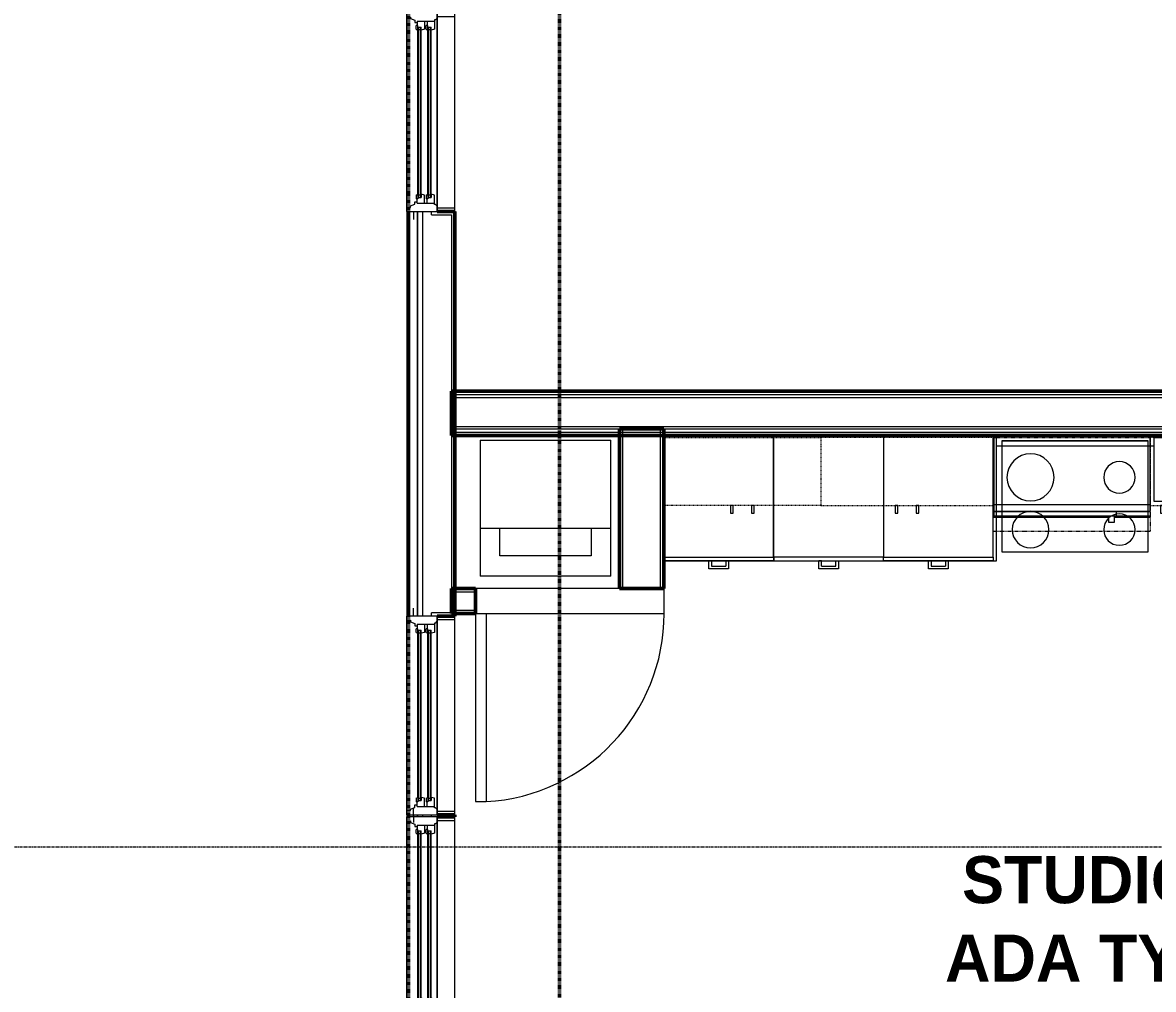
# Model space of a CAD drawing. Header units: inches. Extents: x -4218 to -1830, y 9767 to 12426.
# Drawn here: x -3934.5 to -3718.2, y 10440 to 10624.9 of the extents above; entities that cross this region are included whole.
import ezdxf

# ---------------------------------------------------------------- set-up
doc = ezdxf.new("R2010")
doc.units = ezdxf.units.IN
doc.header["$MEASUREMENT"] = 0
for name, pattern in [('Dash', [0.25, 0.125, -0.125]), ('Dash 1_16_', [0.125, 0.0625, -0.0625]), ('Grid Line 1_2_', [0.875, 0.5, -0.125, 0.125, -0.125]), ('Overhead', [0.15625, 0.09375, -0.0625])]:
    doc.linetypes.add(name, pattern=pattern)
for name, color, linetype, lineweight in [('0-1', 7, 'Continuous', 5), ('0-2', 10, 'Continuous', 9), ('A-AREA-IDEN', 2, 'Continuous', 9), ('A-DOOR-1', 10, 'Continuous', 9), ('A-DOOR-2', 50, 'Continuous', 20), ('A-GLAZ-1', 151, 'Continuous', 9), ('A-GLAZ-2', 151, 'Continuous', 20), ('A-WALL', 113, 'Continuous', 13), ('A-WALL-1', 7, 'Continuous', 50), ('A-WALL-2', 250, 'Continuous', 13), ('A-WALL-3', 10, 'Continuous', 9), ('A-WALL-4', 252, 'Continuous', 9), ('A-WALL-7', 113, 'Continuous', 9), ('A-WALL-8', 113, 'Continuous', 50), ('C-PROP-LINE-1', 91, 'Dash 1_16_', 50), ('I-WALL-1', 7, 'Continuous', 50), ('P-SANR-FIXT-1', 10, 'Continuous', 9), ('Q-CASE-1', 252, 'Continuous', 9), ('Q-CASE-2', 10, 'Continuous', 9), ('Q-CASE-3', 253, 'Continuous', 9), ('Q-CASE-4', 252, 'Dash', 9), ('Q-CASE-5', 253, 'Dash', 9), ('Q-CASE-6', 254, 'Continuous', 9), ('Q-CASE-7', 10, 'Dash', 9), ('Q-SPCQ-1', 10, 'Continuous', 9), ('Q-SPCQ-2', 91, 'Overhead', 9), ('S-GRID-1', 1, 'Grid Line 1_2_', 9)]:
    doc.layers.add(name, color=color, linetype=linetype, lineweight=lineweight)
doc.styles.add('Century Gothic_B', font='GOTHICB.TTF', dxfattribs={"height": 9})

# ---------------------------------------------------------------- blocks, each defined once
blk = doc.blocks.new('Range - 24_ x 30_-2320547-BACKGROUND - RCP - 2ND FLOOR')
at = {"layer": 'Q-SPCQ-1'}
blk.add_line((0, 22), (30, 22), dxfattribs=at)
for centre, radius, start, end in [((6.5, 16), 4.5, 360, 180), ((23.5, 16), 3, 360, 180), ((6.5, 16), 4.5, 180, 360), ((23.5, 16), 3, 180, 0), ((6.5, 6), 3.5, 360, 180), ((23.5, 6), 3, 360, 180), ((6.5, 6), 3.5, 180, 0), ((23.5, 6), 3, 180, 360)]:
    blk.add_arc(centre, radius, start, end, dxfattribs=at)
blk = doc.blocks.new('SWING - SINGLE - FLUSH - 36_ x 80_ - OFFSET PIVOT DOOR AT MAGIC PAK AND WASHER_DRYER-3199414-BACKGROUND - RCP - 2ND FLOOR')
at = {"layer": 'A-DOOR-1'}
blk.add_arc((18, 2.37), 36.07, 93.1789, 180, dxfattribs=at)
at = {"layer": 'A-DOOR-2'}
for p, q in [((16, 2.37), (16, 38.39)), ((18, 38.39), (16, 38.39)), ((18, 2.37), (18, 38.39)), ((18, 2.37), (16, 2.37))]:
    blk.add_line(p, q, dxfattribs=at)
blk = doc.blocks.new('Stacked Washer and Dryer - 26_x25_ - Private-1352637-BACKGROUND - RCP - 2ND FLOOR')
at = {"layer": 'P-SANR-FIXT-1'}
for p, q in [((26, 12.5), (0, 12.5)), ((0, -12.5), (0, 12.5)), ((16.90625, 12.5), (16.90625, -12.5)), ((26, 12.5), (26, -12.5)), ((16.90625, 8.75), (22.09375, 8.75)), ((22.09375, 8.75), (22.09375, -8.75)), ((22.09375, -8.75), (16.90625, -8.75)), ((0, -12.5), (26, -12.5))]:
    blk.add_line(p, q, dxfattribs=at)
blk = doc.blocks.new('Base Cabinet 3 Drawer 230 - Base Cabinet 3 Drawer 230 21_-2578998-BACKGROUND - RCP - 2ND FLOOR')
at = {"layer": 'Q-CASE-2'}
for p, q in [((-9.76, 24), (11.24, 24)), ((-9.76, 23.25), (-9.76, 24)), ((-1.14, 24), (-1.14, 25.5)), ((-1.14, 25.5), (2.61, 25.5)), ((-1.14, 24), (-0.64, 24)), ((2.11, 25), (-0.64, 25)), ((-0.64, 24), (-0.64, 25)), ((2.11, 24), (2.11, 25)), ((2.61, 24), (2.11, 24)), ((2.61, 25.5), (2.61, 24)), ((11.24, 24), (11.24, 23.25)), ((11.24, 23.25), (-9.76, 23.25)), ((-9.76, 23.25), (-9.76, 0)), ((11.24, 0), (11.24, 23.25)), ((-9.76, 0), (11.24, 0))]:
    blk.add_line(p, q, dxfattribs=at)
blk = doc.blocks.new('30quot_MicrowaveVent_11166 - 70cm miele oven-V26-BACKGROUND - RCP - 2ND FLOOR')
at = {"layer": 'Q-CASE-1'}
for p, q in [((-14.2, -0.37), (-14.2, -13.23)), ((15.68, -0.37), (15.68, 0)), ((-14.2, -13.23), (-14.2, -14.49)), ((-13.7, -13.23), (-14.2, -13.23)), ((-14.2, -14.49), (-13.7, -14.49)), ((-13.7, -14.61), (-14.2, -14.61)), ((-14.2, -14.61), (-14.2, -15.39)), ((15.3, -13.23), (-12.7, -13.23)), ((-12.7, -14.49), (15.3, -14.49)), ((9.18, -14.61), (-12.7, -14.61)), ((9.18, -14.61), (9.18, -15.39)), ((15.3, -14.61), (9.18, -14.61)), ((9.18, -14.61), (9.18, -15.39)), ((-14.2, -15.39), (-14.2, -15.54)), ((-14.2, -15.39), (-13.7, -15.39)), ((-14.2, -15.54), (-14.2, -15.59)), ((-14.2, -15.59), (-14.2, -15.6)), ((-14.2, -15.6), (-13.7, -15.6)), ((-12.7, -15.39), (9.18, -15.39)), ((-12.7, -15.6), (7.69, -15.6)), ((7.69, -15.39), (7.69, -16.6)), ((7.69, -16.6), (7.69, -16.55)), ((7.69, -16.6), (8.88, -16.6)), ((8.88, -16.16), (8.88, -15.39)), ((8.88, -15.6), (15.3, -15.6)), ((8.88, -16.55), (8.88, -16.16)), ((9.18, -15.39), (15.3, -15.39))]:
    blk.add_line(p, q, dxfattribs=at)
at = {"layer": 'Q-CASE-2'}
for p, q in [((15.68, -13.23), (15.68, -0.37)), ((-12.7, -13.23), (-13.7, -13.23)), ((-13.7, -14.49), (-12.7, -14.49)), ((-12.7, -14.61), (-13.7, -14.61)), ((15.68, -13.23), (15.3, -13.23)), ((15.3, -14.49), (15.68, -14.49)), ((15.68, -14.61), (15.3, -14.61)), ((15.68, -14.49), (15.68, -13.23)), ((15.68, -14.61), (15.68, -15.39)), ((-13.7, -15.39), (-12.7, -15.39)), ((-13.7, -15.6), (-12.7, -15.6)), ((15.3, -15.39), (15.68, -15.39)), ((15.3, -15.6), (15.68, -15.6)), ((15.68, -15.6), (15.68, -15.39))]:
    blk.add_line(p, q, dxfattribs=at)
at = {"layer": 'Q-CASE-3'}
for p, q in [((-14.2, 0), (-14.2, -0.37)), ((15.68, 0), (-13.7, 0))]:
    blk.add_line(p, q, dxfattribs=at)
at = {"layer": 'Q-CASE-6'}
blk.add_line((-13.7, 0), (-14.2, 0), dxfattribs=at)
blk = doc.blocks.new('300 Series Wall Hung Cabinet_301 - 12_ x 27_-2529027-BACKGROUND - RCP - 2ND FLOOR')
at = {"layer": 'Q-CASE-1'}
for p, q in [((-5.25, -12.44), (-5.25, -0.19)), ((5.25, -0.19), (5.25, -12.44)), ((5.25, -12.44), (-5.25, -12.44)), ((-3.51, -13.19), (-4, -13.19)), ((-4, -13.19), (-4, -14.69)), ((-4, -14.69), (-3.51, -14.69)), ((-3.51, -14.69), (-3.51, -13.19))]:
    blk.add_line(p, q, dxfattribs=at)
at = {"layer": 'Q-CASE-3'}
blk.add_line((-5.25, -0.19), (5.25, -0.19), dxfattribs=at)
at = {"layer": 'Q-CASE-4'}
for p, q in [((-5.37, -0.19), (-6, -0.19)), ((6, -13.19), (6, -0.19)), ((-5.37, -13.19), (6, -13.19))]:
    blk.add_line(p, q, dxfattribs=at)
at = {"layer": 'Q-CASE-5'}
blk.add_line((6, -0.19), (-5.37, -0.19), dxfattribs=at)
at = {"layer": 'Q-CASE-7'}
for p, q in [((-6, -0.19), (-6, -13.19)), ((-6, -13.19), (-5.37, -13.19))]:
    blk.add_line(p, q, dxfattribs=at)
blk = doc.blocks.new('300 Series Wall Hung Cabinet_302 - 33_ X 27_-2598982-BACKGROUND - RCP - 2ND FLOOR')
at = {"layer": 'Q-CASE-1'}
for p, q in [((-1.76, -13.19), (-2.25, -13.19)), ((-2.25, -13.19), (-2.25, -14.69)), ((-2.25, -14.69), (-1.76, -14.69)), ((-1.76, -14.69), (-1.76, -13.19)), ((2.24, -13.19), (1.75, -13.19)), ((1.75, -13.19), (1.75, -14.69)), ((1.75, -14.69), (2.24, -14.69)), ((2.24, -14.69), (2.24, -13.19))]:
    blk.add_line(p, q, dxfattribs=at)
at = {"layer": 'Q-CASE-4'}
for p, q in [((-16.5, -0.19), (-16.5, -13.19)), ((16.5, -13.19), (16.5, -0.19)), ((-16.5, -13.19), (16.5, -13.19))]:
    blk.add_line(p, q, dxfattribs=at)
at = {"layer": 'Q-CASE-5'}
blk.add_line((16.5, -0.19), (-16.5, -0.19), dxfattribs=at)
blk = doc.blocks.new('300 Series Wall Hung Cabinet_302 - 30_ X 27_-2746447-BACKGROUND - RCP - 2ND FLOOR')
at = {"layer": 'Q-CASE-1'}
for p, q in [((-1.76, 14.69), (-2.25, 14.69)), ((-2.25, 14.69), (-2.25, 13.19)), ((-2.25, 13.19), (-1.76, 13.19)), ((-1.76, 13.19), (-1.76, 14.69)), ((2.24, 14.69), (1.75, 14.69)), ((1.75, 14.69), (1.75, 13.19)), ((1.75, 13.19), (2.24, 13.19)), ((2.24, 13.19), (2.24, 14.69))]:
    blk.add_line(p, q, dxfattribs=at)
at = {"layer": 'Q-CASE-4'}
for p, q in [((-15, 0.19), (-15, 13.19)), ((-15, 13.19), (15, 13.19))]:
    blk.add_line(p, q, dxfattribs=at)
at = {"layer": 'Q-CASE-5'}
for p, q in [((15, 13.19), (15, 0.19)), ((15, 0.19), (-15, 0.19))]:
    blk.add_line(p, q, dxfattribs=at)
blk = doc.blocks.new('Base Cabinet 3 Drawer 230 - Base Cabinet 3 Drawer 230 21_-2554957-BACKGROUND - RCP - 2ND FLOOR')
at = {"layer": 'Q-CASE-2'}
for p, q in [((-9.76, -23.25), (-9.76, 0)), ((-9.76, 0), (11.24, 0)), ((11.24, 0), (11.24, -23.25)), ((-9.76, -23.25), (-9.76, -24)), ((11.24, -23.25), (-9.76, -23.25)), ((11.24, -24), (11.24, -23.25)), ((-9.76, -24), (11.24, -24)), ((-0.64, -24), (-1.14, -24)), ((-1.14, -25.5), (-1.14, -24)), ((2.61, -25.5), (-1.14, -25.5)), ((-0.64, -25), (-0.64, -24)), ((-0.64, -25), (2.11, -25)), ((2.11, -25), (2.11, -24)), ((2.11, -24), (2.61, -24)), ((2.61, -24), (2.61, -25.5))]:
    blk.add_line(p, q, dxfattribs=at)
blk = doc.blocks.new('Range_Hood_386 - 30_ Wide-2911040-BACKGROUND - RCP - 2ND FLOOR')
at = {"layer": 'Q-SPCQ-2'}
for p, q in [((-15, -6), (-15, 12)), ((-15, 12), (-14.37, 12)), ((-14.37, 12), (15, 12)), ((15, 12), (15, -6)), ((-14.37, -6), (-15, -6)), ((-13.37, -6), (-14.37, -6)), ((14.63, -6), (-13.37, -6)), ((15, -6), (14.63, -6))]:
    blk.add_line(p, q, dxfattribs=at)
blk = doc.blocks.new('CTR - 1st Phase - Unit Layouts_rvt-1-BACKGROUND - RCP - 2ND FLOOR')
at = {"layer": 'A-WALL-1'}
for p, q in [((-3852.47, 10516.04), (-3852.47, 10516.66)), ((-3852.47, 10516.66), (-3847.87, 10516.66)), ((-3852.47, 10512.54), (-3852.47, 10516.04)), ((-3847.87, 10516.66), (-3847.87, 10511.91)), ((-3852.47, 10511.91), (-3852.47, 10512.54)), ((-3847.87, 10511.91), (-3852.47, 10511.91))]:
    blk.add_line(p, q, dxfattribs=at)
at = {"layer": 'A-WALL-2'}
for p, q in [((-3819.74, 10516.66), (-3819.74, 10547.19)), ((-3812.49, 10516.66), (-3812.49, 10547.19)), ((-3851.85, 10512.54), (-3851.85, 10516.04)), ((-3851.85, 10516.04), (-3847.87, 10516.04)), ((-3851.85, 10512.54), (-3847.87, 10512.54))]:
    blk.add_line(p, q, dxfattribs=at)
at = {"layer": 'A-WALL-3'}
for p, q in [((-3820.37, 10516.66), (-3847.87, 10516.66)), ((-3811.87, 10516.66), (-3811.87, 10511.91)), ((-3847.87, 10511.91), (-3811.87, 10511.91))]:
    blk.add_line(p, q, dxfattribs=at)
at = {"layer": 'A-WALL-4'}
for p, q in [((-3847.87, 10516.66), (-3847.87, 10511.91)), ((-3811.87, 10516.66), (-3820.37, 10516.66))]:
    blk.add_line(p, q, dxfattribs=at)
at = {"layer": 'A-WALL-7'}
for p, q in [((-3811.87, 10545.94), (-3811.87, 10521.94)), ((-3748.24, 10545.94), (-3811.87, 10545.94)), ((-3811.87, 10521.94), (-3811.87, 10545.94)), ((-3748.24, 10545.94), (-3811.87, 10545.94)), ((-3748.24, 10521.94), (-3748.24, 10545.94)), ((-3748.24, 10521.94), (-3748.24, 10545.94)), ((-3719.24, 10544.94), (-3747.24, 10544.94)), ((-3747.24, 10544.94), (-3747.24, 10523.69)), ((-3747.24, 10544.94), (-3747.24, 10523.69)), ((-3747.24, 10544.94), (-3719.24, 10544.94)), ((-3719.24, 10523.69), (-3719.24, 10544.94)), ((-3719.24, 10523.69), (-3719.24, 10544.94)), ((-3747.24, 10523.69), (-3719.24, 10523.69)), ((-3747.24, 10523.69), (-3719.24, 10523.69)), ((-3811.87, 10521.94), (-3803.24, 10521.94)), ((-3811.87, 10521.94), (-3803.24, 10521.94)), ((-3803.24, 10521.94), (-3802.74, 10521.94)), ((-3802.74, 10521.94), (-3799.99, 10521.94)), ((-3802.74, 10521.94), (-3799.99, 10521.94)), ((-3799.99, 10521.94), (-3799.49, 10521.94)), ((-3799.49, 10521.94), (-3782.24, 10521.94)), ((-3799.49, 10521.94), (-3782.24, 10521.94)), ((-3782.24, 10521.94), (-3781.74, 10521.94)), ((-3781.74, 10521.94), (-3778.99, 10521.94)), ((-3781.74, 10521.94), (-3778.99, 10521.94)), ((-3778.99, 10521.94), (-3778.49, 10521.94)), ((-3778.49, 10521.94), (-3761.24, 10521.94)), ((-3778.49, 10521.94), (-3761.24, 10521.94)), ((-3761.24, 10521.94), (-3760.74, 10521.94)), ((-3760.74, 10521.94), (-3757.99, 10521.94)), ((-3760.74, 10521.94), (-3757.99, 10521.94)), ((-3757.99, 10521.94), (-3757.49, 10521.94)), ((-3757.49, 10521.94), (-3748.24, 10521.94)), ((-3757.49, 10521.94), (-3748.24, 10521.94))]:
    blk.add_line(p, q, dxfattribs=at)
at = {"layer": 'I-WALL-1'}
for p, q in [((-3820.37, 10516.66), (-3820.37, 10547.19)), ((-3820.37, 10547.19), (-3811.87, 10547.19)), ((-3811.87, 10547.19), (-3811.87, 10516.66)), ((-3811.87, 10516.66), (-3820.37, 10516.66))]:
    blk.add_line(p, q, dxfattribs=at)
at = {"layer": '0-2'}
for name, p, rotation in [('Stacked Washer and Dryer - 26_x25_ - Private-1352637-BACKGROUND - RCP - 2ND FLOOR', (-3834.49, 10545.03), 269.9999999999946), ('Base Cabinet 3 Drawer 230 - Base Cabinet 3 Drawer 230 21_-2578998-BACKGROUND - RCP - 2ND FLOOR', (-3800.63, 10545.94), 180), ('300 Series Wall Hung Cabinet_302 - 30_ X 27_-2746447-BACKGROUND - RCP - 2ND FLOOR', (-3796.87, 10545.75), 180), ('Base Cabinet 3 Drawer 230 - Base Cabinet 3 Drawer 230 21_-2578998-BACKGROUND - RCP - 2ND FLOOR', (-3758.63, 10545.94), 180), ('SWING - SINGLE - FLUSH - 36_ x 80_ - OFFSET PIVOT DOOR AT MAGIC PAK AND WASHER_DRYER-3199414-BACKGROUND - RCP - 2ND FLOOR', (-3829.87, 10514.29), 180)]:
    blk.add_blockref(name, p, dxfattribs=dict(at, rotation=rotation))
for name, p in [('Base Cabinet 3 Drawer 230 - Base Cabinet 3 Drawer 230 21_-2554957-BACKGROUND - RCP - 2ND FLOOR', (-3781.1, 10545.94)), ('300 Series Wall Hung Cabinet_302 - 33_ X 27_-2598982-BACKGROUND - RCP - 2ND FLOOR', (-3765.37, 10545.75)), ('Range_Hood_386 - 30_ Wide-2911040-BACKGROUND - RCP - 2ND FLOOR', (-3733.87, 10533.56)), ('30quot_MicrowaveVent_11166 - 70cm miele oven-V26-BACKGROUND - RCP - 2ND FLOOR', (-3734.54, 10545.94)), ('300 Series Wall Hung Cabinet_301 - 12_ x 27_-2529027-BACKGROUND - RCP - 2ND FLOOR', (-3712.87, 10545.75)), ('Range - 24_ x 30_-2320547-BACKGROUND - RCP - 2ND FLOOR', (-3748.24, 10521.94))]:
    blk.add_blockref(name, p, dxfattribs=at)
blk = doc.blocks.new('CTR - 1st Phase - Common Walls_rvt-1-BACKGROUND - RCP - 2ND FLOOR')
at = {"layer": 'A-WALL-2'}
for p, q in [((-3852.47, 10553.81), (-3487.3, 10553.81)), ((-3852.47, 10553.19), (-3487.3, 10553.19)), ((-3852.47, 10547.69), (-3487.3, 10547.69)), ((-3852.47, 10547.19), (-3487.3, 10547.19)), ((-3852.47, 10546.56), (-3487.3, 10546.56))]:
    blk.add_line(p, q, dxfattribs=at)
at = {"layer": 'I-WALL-1'}
for p, q in [((-3852.47, 10545.94), (-3852.47, 10554.44)), ((-3852.47, 10554.44), (-3487.3, 10554.44)), ((-3487.3, 10545.94), (-3852.47, 10545.94))]:
    blk.add_line(p, q, dxfattribs=at)
blk = doc.blocks.new('Basic Wall _ EXT - FIBER CEMENT - LARGE - ___-2505168-BACKGROUND - RCP - 2ND FLOOR')
at = {"layer": 'A-WALL-7'}
for p, q in [((-3861.05, 10588.78), (-3861.05, 10511.41)), ((-3861.05, 10588.78), (-3861.05, 10511.41)), ((-3861.02, 10588.78), (-3861.02, 10511.41)), ((-3861.02, 10588.78), (-3861.02, 10511.41)), ((-3859, 10588.78), (-3859, 10511.41)), ((-3859, 10588.78), (-3859, 10511.41)), ((-3858.97, 10511.41), (-3858.97, 10588.78)), ((-3858.97, 10588.78), (-3858.97, 10511.41)), ((-3861.05, 10473.39), (-3861.05, 10473.01)), ((-3861.05, 10473.39), (-3861.05, 10473.01)), ((-3861.02, 10473.39), (-3861.02, 10473.01)), ((-3861.02, 10473.39), (-3861.02, 10473.01)), ((-3859, 10473.38), (-3859, 10473.01)), ((-3859, 10473.38), (-3859, 10473.01)), ((-3858.97, 10473.01), (-3858.97, 10473.39)), ((-3858.97, 10473.39), (-3858.97, 10473.01))]:
    blk.add_line(p, q, dxfattribs=at)
blk = doc.blocks.new('Window-Double_Hung-Andersen-400_Series-Tilt_Wash - DOUBLE HUNG - REVERSE COTTAGE - 2ND FLOOR-2888385-BACKGROUND - RCP - 2ND FLOOR')
at = {"layer": 'A-GLAZ-1'}
for p, q in [((-16.29, 2.5), (-15.7, 2.5)), ((-15.82, 2.5), (-15.82, 2.12)), ((-15.7, 2.62), (15.7, 2.62)), ((-15.7, 2.5), (15.7, 2.5)), ((16.29, 2.5), (15.7, 2.5)), ((15.82, 2.5), (15.82, 2.12)), ((-16.29, 2.12), (-15.7, 2.12)), ((-16.29, 0.56), (-15.7, 0.56)), ((-16.29, 0.19), (-15.7, 0.19)), ((-15.82, 0.56), (-15.82, 0.19)), ((-15.7, 2.12), (15.7, 2.12)), ((-15.7, 2), (15.7, 2)), ((-15.7, 0.69), (15.7, 0.69)), ((-15.7, 0.56), (15.7, 0.56)), ((-15.7, 0.19), (15.7, 0.19)), ((-15.7, 0.06), (15.7, 0.06)), ((16.29, 2.12), (15.7, 2.12)), ((16.29, 0.56), (15.7, 0.56)), ((16.29, 0.19), (15.7, 0.19)), ((15.82, 0.56), (15.82, 0.19)), ((18.95, -1.06), (-18.95, -1.06)), ((-18.95, -1.06), (-18.95, -4.44)), ((-18.32, -1.06), (-18.32, -4.44)), ((18.32, -1.06), (18.32, -4.44)), ((18.95, -4.44), (18.95, -1.06)), ((-19.01, -2.44), (-19.01, -3.94)), ((-19.01, -2.44), (-18.95, -2.44)), ((-19.01, -3.94), (-18.95, -3.94)), ((18.95, -2.44), (19.01, -2.44)), ((18.95, -3.94), (19.01, -3.94)), ((19.01, -3.94), (19.01, -2.44)), ((-18.95, -4.44), (18.95, -4.44))]:
    blk.add_line(p, q, dxfattribs=at)
at = {"layer": 'A-GLAZ-2'}
for p, q in [((19.01, 4.81), (-19.01, 4.81)), ((-19.01, 4.81), (-19.01, -1.06)), ((-18.2, 4.81), (-18.2, 4)), ((18.2, 4.81), (18.2, 4)), ((19.01, -1.06), (19.01, 4.81)), ((-19.01, 3.44), (-20.51, 3.44)), ((-18.2, 4), (-17.92, 4)), ((-17.92, 4), (-17.61, 3.19)), ((-17.61, 3.19), (-17.14, 3.19)), ((-17.42, 2.75), (-16.57, 2.75)), ((-17.42, 2.75), (-17.42, -0.56)), ((-17.14, 3.19), (-17.14, 2.75)), ((-15.86, 2.97), (-16.57, 2.97)), ((-16.57, 2.62), (-16.57, 2.97)), ((-15.7, 2.62), (-16.57, 2.62)), ((-16.29, 2.62), (-16.29, 2)), ((-15.86, 2.97), (-15.7, 2.62)), ((15.86, 2.97), (15.7, 2.62)), ((15.7, 2.62), (16.57, 2.62)), ((15.86, 2.97), (16.57, 2.97)), ((16.29, 2.62), (16.29, 2)), ((16.57, 2.62), (16.57, 2.97)), ((17.42, 2.75), (16.57, 2.75)), ((17.14, 3.19), (17.14, 2.75)), ((17.61, 3.19), (17.14, 3.19)), ((17.42, 2.75), (17.42, -0.56)), ((17.92, 4), (17.61, 3.19)), ((18.2, 4), (17.92, 4)), ((19.01, 3.44), (20.51, 3.44)), ((-17.42, 1.37), (-15.86, 1.37)), ((-17.42, 0.81), (-16.57, 0.81)), ((-15.86, 1.03), (-16.57, 1.03)), ((-16.57, 0.69), (-16.57, 1.03)), ((-15.7, 0.69), (-16.57, 0.69)), ((-15.7, 2), (-16.29, 2)), ((-16.29, 0.69), (-16.29, 0.06)), ((-15.7, 0.06), (-16.29, 0.06)), ((-15.86, 1.37), (-15.7, 2)), ((-15.86, 1.03), (-15.7, 0.69)), ((-15.86, -0.56), (-15.7, 0.06)), ((15.7, 2), (16.29, 2)), ((15.86, 1.37), (15.7, 2)), ((15.86, 1.03), (15.7, 0.69)), ((15.7, 0.69), (16.57, 0.69)), ((15.7, 0.06), (16.29, 0.06)), ((15.86, -0.56), (15.7, 0.06)), ((17.42, 1.37), (15.86, 1.37)), ((15.86, 1.03), (16.57, 1.03)), ((16.29, 0.69), (16.29, 0.06)), ((16.57, 0.69), (16.57, 1.03)), ((17.42, 0.81), (16.57, 0.81)), ((-19.01, -1.06), (19.01, -1.06)), ((-17.67, -0.78), (-18, -1.06)), ((-17.67, -0.78), (-17.67, -0.56)), ((-17.67, -0.56), (-15.86, -0.56)), ((17.67, -0.56), (15.86, -0.56)), ((17.67, -0.78), (17.67, -0.56)), ((17.67, -0.78), (18, -1.06))]:
    blk.add_line(p, q, dxfattribs=at)
blk = doc.blocks.new('Family - ___-2835860-BACKGROUND - RCP - 2ND FLOOR')
at = {"layer": 'C-PROP-LINE-1'}
blk.add_line((-3860.72, 9980.19), (-3860.72, 11434.39), dxfattribs=at)
blk = doc.blocks.new('Family - ___-2835903-BACKGROUND - RCP - 2ND FLOOR')
at = {"layer": 'C-PROP-LINE-1'}
blk.add_line((-3831.82, 10009.09), (-3831.82, 12089.69), dxfattribs=at)
blk = doc.blocks.new('Family - ___-2835932-BACKGROUND - RCP - 2ND FLOOR')
at = {"layer": 'C-PROP-LINE-1'}
blk.add_line((-3860.72, 9980.19), (-3860.72, 12118.59), dxfattribs=at)

msp = doc.modelspace()

# ---------------------------------------------------------------- linework, layer by layer
at = {"layer": 'A-WALL'}
for p, q in [((-3860.47, 10511.41), (-3860.47, 10588.78)), ((-3858.97, 10511.41), (-3858.97, 10588.78)), ((-3857.97, 10511.41), (-3857.97, 10588.78)), ((-3856.29, 10588.15), (-3856.29, 10588.78)), ((-3856.29, 10588.15), (-3852.47, 10588.15)), ((-3852.47, 10588.15), (-3852.47, 10512.04)), ((-3856.29, 10511.41), (-3856.29, 10512.04)), ((-3852.47, 10512.04), (-3856.29, 10512.04)), ((-3860.47, 10473.01), (-3860.47, 10473.39)), ((-3858.97, 10473.01), (-3858.97, 10473.39)), ((-3857.97, 10473.01), (-3857.97, 10473.39)), ((-3856.29, 10473.01), (-3856.29, 10473.39))]:
    msp.add_line(p, q, dxfattribs=at)
at = {"layer": 'A-WALL-7'}
for p, q in [((-3851.85, 10588.84), (-3851.85, 10588.78)), ((-3851.85, 10511.41), (-3851.85, 10511.35)), ((-3851.85, 10472.95), (-3851.85, 10473.45))]:
    msp.add_line(p, q, dxfattribs=at)
at = {"layer": 'A-WALL-8'}
for p, q in [((-3860.72, 10511.41), (-3860.72, 10588.78)), ((-3855.22, 10588.78), (-3851.85, 10588.78)), ((-3851.85, 10588.78), (-3851.85, 10511.41)), ((-3851.85, 10511.41), (-3855.22, 10511.41)), ((-3860.72, 10473.01), (-3860.72, 10473.39)), ((-3855.22, 10473.39), (-3851.85, 10473.39)), ((-3851.85, 10473.01), (-3855.22, 10473.01)), ((-3851.85, 10473.39), (-3851.85, 10473.01))]:
    msp.add_line(p, q, dxfattribs=at)
at = {"layer": 'S-GRID-1'}
msp.add_line((-1830.2, 10467.19), (-4168.71, 10467.19), dxfattribs=at)

# ---------------------------------------------------------------- block references
at = {"layer": '0-1'}
for name in ['CTR - 1st Phase - Unit Layouts_rvt-1-BACKGROUND - RCP - 2ND FLOOR', 'CTR - 1st Phase - Common Walls_rvt-1-BACKGROUND - RCP - 2ND FLOOR']:
    msp.add_blockref(name, (0, 0), dxfattribs=at)
at = {"layer": 'A-GLAZ-1', "rotation": 89.99999999999991}
for p in [(-3856.29, 10607.79), (-3856.29, 10492.4), (-3856.29, 10454)]:
    msp.add_blockref('Window-Double_Hung-Andersen-400_Series-Tilt_Wash - DOUBLE HUNG - REVERSE COTTAGE - 2ND FLOOR-2888385-BACKGROUND - RCP - 2ND FLOOR', p, dxfattribs=at)
at = {"layer": 'A-WALL-7'}
msp.add_blockref('Basic Wall _ EXT - FIBER CEMENT - LARGE - ___-2505168-BACKGROUND - RCP - 2ND FLOOR', (0, 0), dxfattribs=at)
at = {"layer": 'C-PROP-LINE-1'}
for name in ['Family - ___-2835860-BACKGROUND - RCP - 2ND FLOOR', 'Family - ___-2835932-BACKGROUND - RCP - 2ND FLOOR', 'Family - ___-2835903-BACKGROUND - RCP - 2ND FLOOR']:
    msp.add_blockref(name, (0, 0), dxfattribs=at)

# ---------------------------------------------------------------- texts
at = {"layer": 'A-AREA-IDEN', "char_height": 9, "attachment_point": 1, "style": 'Century Gothic_B'}
for s, insert, width in [('STUDIO B -', (-3754.83, 10465.47), 76.659), ('ADA TYPE B', (-3758.08, 10450.47), 84.537)]:
    msp.add_mtext(s, dxfattribs=dict(at, insert=insert, width=width))

doc.saveas('drawing.dxf')
